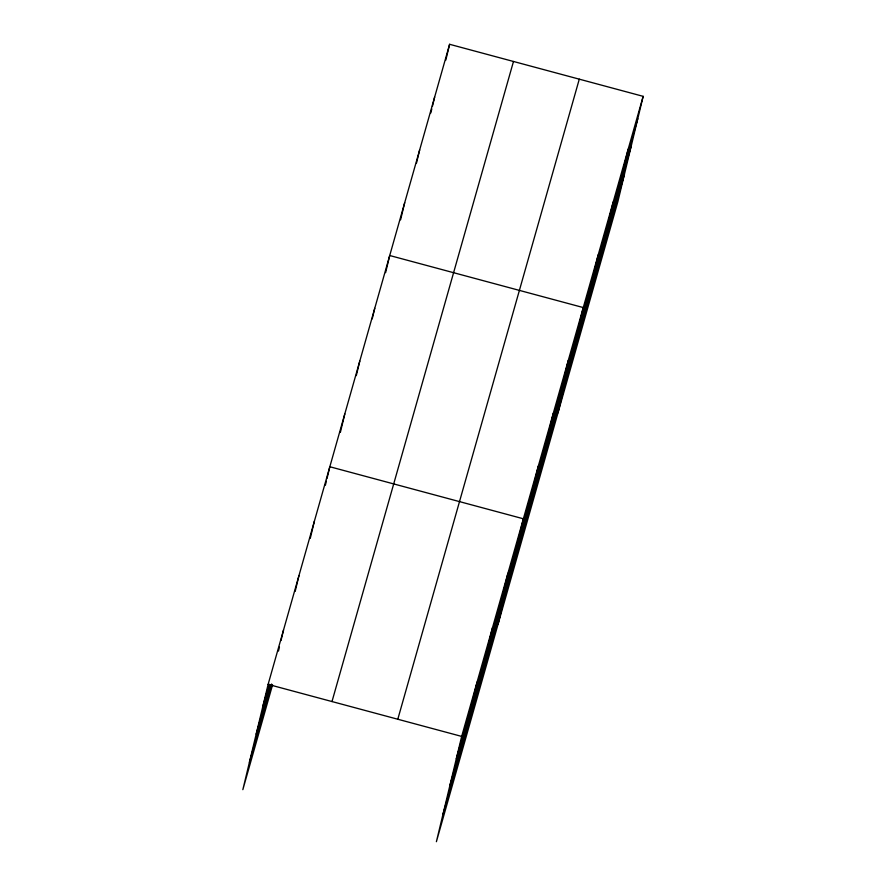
<?xml version="1.0" encoding="UTF-8"?>
<svg xmlns="http://www.w3.org/2000/svg" width="886" height="886" viewBox="0 0 886 886"><rect width="100%" height="100%" fill="white"/><g stroke="black" fill="none" stroke-linecap="round" stroke-linejoin="round"><path stroke-width="1.33" d="M643.158 96.341L461.672 736.41L436.388 841.7L617.885 201.62L643.158 96.341L449.612 44.3L268.115 684.38L242.842 789.659L272.567 684.834M278.481 651.044L279.433 647.09M281.017 640.5L283.542 629.968M295.182 591.361L298.97 575.557M310.288 538.278L314.397 521.156M325.395 485.185L326.347 481.231M326.978 478.606L329.825 466.745L523.371 518.786L498.098 624.076M340.368 432.379L344.798 413.939M356.294 375.62L359.771 361.134M372.22 318.871L374.745 308.328M385.609 272.644L389.718 255.522L583.265 307.564L557.992 412.854M400.583 219.839L404.692 202.717M416.498 163.079L419.665 149.911M430.84 112.91L431.792 108.956M432.423 106.32L434.638 97.106M445.813 60.104L449.612 44.3M471.717 704.392L477.1 682.01M487.145 649.992L492.516 627.598M502.572 595.58L507.944 573.198M532.973 488.374L538.345 465.981M547.947 435.569L553.318 413.175M562.92 382.763L568.291 360.369M592.867 277.141L598.238 254.758M607.84 224.335L613.212 201.953M622.814 171.53L628.185 149.147M262.743 706.762L269.145 684.202M256.176 734.117L270.097 685.022M249.409 762.303L271.603 684.014M331.995 701.546L513.481 61.477M397.792 719.244L579.289 79.164M456.29 758.804L637.787 118.724M449.723 786.159L631.22 146.079M442.956 814.345L624.453 174.265M268.115 684.38L461.672 736.41"/></g></svg>
